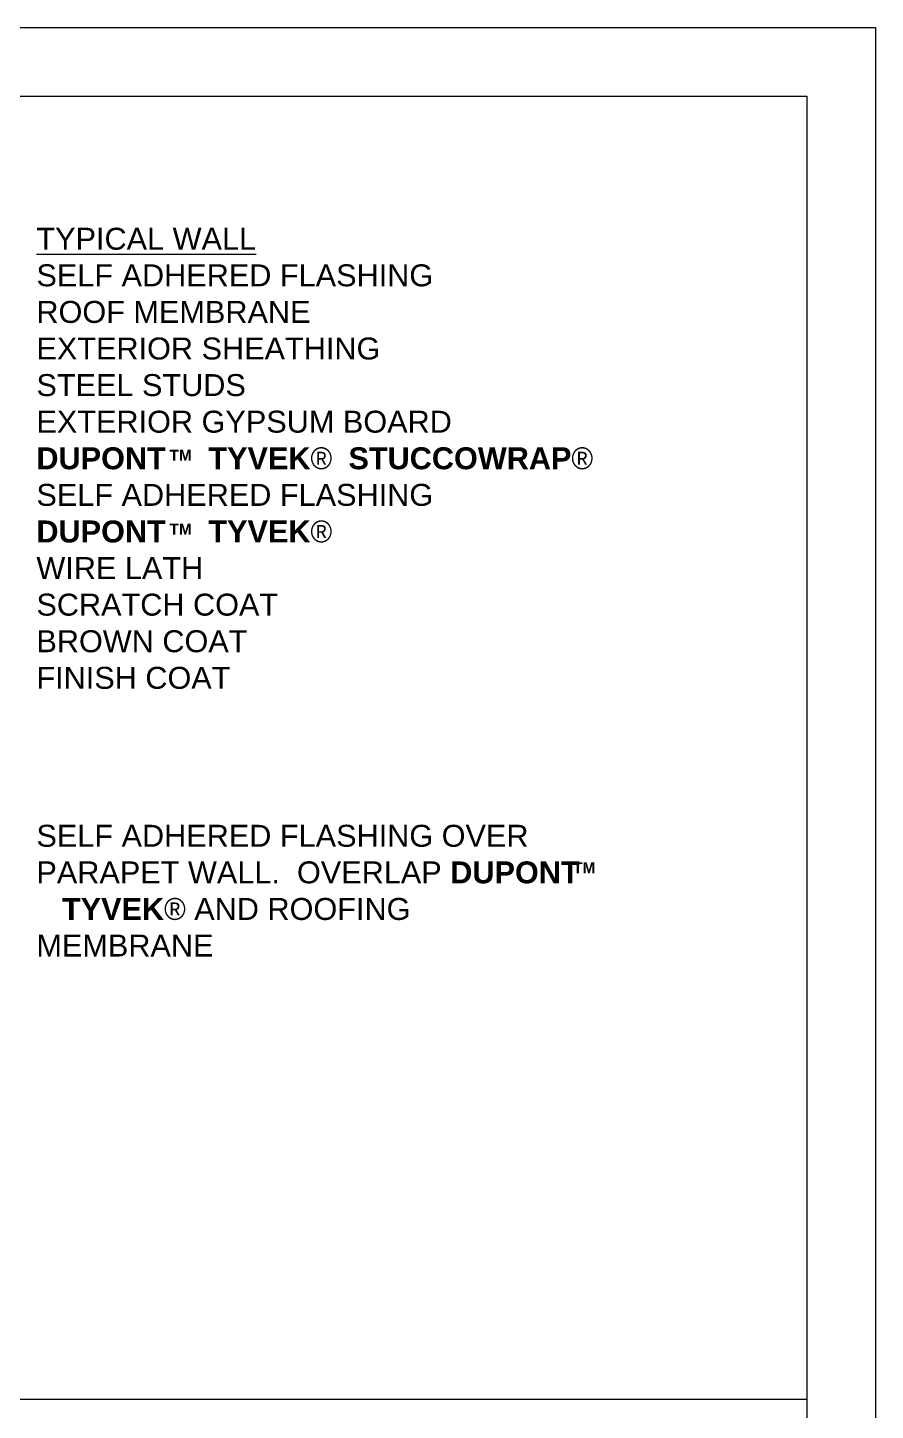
# Model space of a CAD drawing. Extents: x 0 to 51, y 0 to 66.
# Drawn here: x 32.45 to 51, y 35.76 to 66 of the extents above; entities that cross this region are included whole.
import ezdxf

# ---------------------------------------------------------------- set-up
doc = ezdxf.new("R2010")
doc.units = 0
doc.header["$LTSCALE"] = 1.5
doc.header["$MEASUREMENT"] = 0
doc.layers.get('DEFPOINTS').update_dxf_attribs({"linetype": 'CONTINUOUS'})
for name, color, linetype in [('TEXT', 7, 'CONTINUOUS'), ('TITLE', 7, 'CONTINUOUS'), ('W', 7, 'CONTINUOUS')]:
    doc.layers.add(name, color=color, linetype=linetype)
doc.styles.add('DETAILS', font='sanss___.ttf', dxfattribs={"height": 1})

msp = doc.modelspace()

# ---------------------------------------------------------------- linework, layer by layer
at = {"layer": 'DEFPOINTS'}
for p, q in [((0, 66), (51, 66)), ((51, 66), (51, 0))]:
    msp.add_line(p, q, dxfattribs=at)
at = {"layer": 'TITLE', "linetype": 'CONTINUOUS'}
msp.add_line((49.5, 36), (1.5, 36), dxfattribs=at)
at = {"layer": 'W'}
msp.add_lwpolyline([(1.5, 64.5), (49.5, 64.5), (49.5, 1.5), (1.5, 1.5)], close=True, dxfattribs=at)

# ---------------------------------------------------------------- texts
at = {"layer": 'TEXT', "style": 'DETAILS'}
for s, insert, char_height, attachment_point in [('{\\fArial|b0|i0|c0|p34;\\LTYPICAL WALL\\P\\lSELF ADHERED FLASHING}\\PROOF MEMBRANE\\PEXTERIOR SHEATHING\\PSTEEL STUDS \\PEXTERIOR GYPSUM BOARD\\P{\\fArial|b1|i0|c0|p34;DUPONT     TYVEK\\fSymbol|b0|i0|c2|p18;â  \\fSansSerif|b1|i0|c2|p2;STUCCOWRAP\\fSymbol|b0|i0|c2|p18;â}\\P{\\fArial|b0|i0|c0|p34;SELF ADHERED FLASHING\\P\\fSansSerif|b1|i0|c2|p2;DUPONT     TYVEK\\fSymbol|b0|i0|c2|p18;â }\\PWIRE LATH\\PSCRATCH COAT\\PBROWN COAT\\PFINISH COAT', (32.644, 61.624), 0.48, 1), ('{\\fSansSerif|b1|i0|c2|p2;TM}', (35.557, 56.649), 0.24, 4), ('{\\fSansSerif|b1|i0|c2|p2;TM}', (35.557, 55.034), 0.24, 4), ('{\\fSansSerif|b1|i0|c2|p2;TM}', (44.388, 47.63), 0.24, 4)]:
    msp.add_mtext(s, dxfattribs=dict(at, insert=insert, char_height=char_height, attachment_point=attachment_point))
at = {"layer": 'TEXT', "insert": (32.644, 48.568), "char_height": 0.48, "width": 12.16278, "attachment_point": 1, "style": 'DETAILS'}
msp.add_mtext('SELF ADHERED FLASHING OVER PARAPET WALL.  OVERLAP {\\fSansSerif|b1|i0|c2|p2;DUPONT     TYVEK\\fSymbol|b0|i0|c2|p18;â} AND ROOFING MEMBRANE', dxfattribs=at)

doc.saveas('drawing.dxf')
